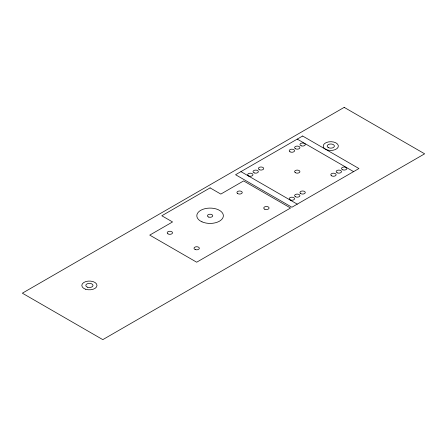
<?xml version="1.0" encoding="UTF-8"?>
<svg xmlns="http://www.w3.org/2000/svg" width="447" height="447" viewBox="0 0 447 447"><rect width="100%" height="100%" fill="white"/><g stroke="black" fill="none" stroke-linecap="round" stroke-linejoin="round"><path stroke-width="0.67" d="M297.255 139.112L353.577 171.626M240.933 171.626L297.255 204.145M344.19 107.369L22.35 293.182L102.81 339.631L424.65 153.818L344.19 107.369M210.09 187.885L161.814 215.756L172.542 221.952L149.745 235.111L196.68 262.21L290.55 208.017L243.615 180.918L220.818 194.082L210.09 187.885M302.619 136.011L235.569 174.727L291.891 207.24L358.941 168.53L302.619 136.011M201.994 221.835A13.276 7.666 0 0 0 223.249 216.767A13.276 7.666 0 0 0 205.028 208.671A13.276 7.666 0 0 0 201.994 221.835M195.35 249.605A2.654 1.531 0 0 0 199.334 248.275A2.654 1.531 0 0 0 195.35 246.945A2.654 1.531 0 0 0 195.35 249.605M264.786 209.23A2.654 1.531 0 0 0 269.044 208.224A2.654 1.531 0 0 0 265.406 206.598A2.654 1.531 0 0 0 264.786 209.23M167.983 233.876A2.654 1.531 0 0 0 172.425 233.189A2.654 1.531 0 0 0 169.173 231.311A2.654 1.531 0 0 0 167.983 233.876M237.715 193.612A2.654 1.531 0 0 0 242.157 192.925A2.654 1.531 0 0 0 238.905 191.048A2.654 1.531 0 0 0 237.715 193.612M325.595 149.276A7.588 4.381 0 0 0 338.167 147.069A7.588 4.381 0 0 0 328.573 141.889A7.588 4.381 0 0 0 325.595 149.276M85.606 289.231A7.588 4.381 0 0 0 96.988 285.437A7.588 4.381 0 0 0 85.606 281.644A7.588 4.381 0 0 0 85.606 289.231M87.601 287.237A3.604 2.079 0 0 0 93.004 285.437A3.604 2.079 0 0 0 87.601 283.638A3.604 2.079 0 0 0 87.601 287.237M328.232 147.549A3.604 2.079 0 0 0 334.261 146.616A3.604 2.079 0 0 0 329.847 144.068A3.604 2.079 0 0 0 328.232 147.549M295.378 172.71A2.654 1.531 0 0 0 299.82 172.022A2.654 1.531 0 0 0 296.568 170.145A2.654 1.531 0 0 0 295.378 172.71M295.378 196.714A2.654 1.531 0 0 0 299.82 196.026A2.654 1.531 0 0 0 296.568 194.149A2.654 1.531 0 0 0 295.378 196.714M290.438 200.01A2.654 1.531 0 0 0 294.539 198.809A2.654 1.531 0 0 0 290.695 197.356A2.654 1.531 0 0 0 290.438 200.01M300.742 193.612A2.654 1.531 0 0 0 305.184 192.925A2.654 1.531 0 0 0 301.932 191.048A2.654 1.531 0 0 0 300.742 193.612M337.161 172.821A2.654 1.531 0 0 0 341.447 171.866A2.654 1.531 0 0 0 337.871 170.195A2.654 1.531 0 0 0 337.161 172.821M342.86 169.86A2.654 1.531 0 0 0 346.844 168.53A2.654 1.531 0 0 0 342.86 167.2A2.654 1.531 0 0 0 342.86 169.86M331.585 175.811A2.654 1.531 0 0 0 336.027 175.123A2.654 1.531 0 0 0 332.775 173.246A2.654 1.531 0 0 0 331.585 175.811M254.242 172.916A2.654 1.531 0 0 0 258.338 171.704A2.654 1.531 0 0 0 254.477 170.262A2.654 1.531 0 0 0 254.242 172.916M295.523 148.79A2.654 1.531 0 0 0 299.864 147.912A2.654 1.531 0 0 0 296.378 146.18A2.654 1.531 0 0 0 295.523 148.79M259.718 169.86A2.654 1.531 0 0 0 263.702 168.53A2.654 1.531 0 0 0 259.718 167.2A2.654 1.531 0 0 0 259.718 169.86M248.767 175.967A2.654 1.531 0 0 0 252.963 174.878A2.654 1.531 0 0 0 249.23 173.324A2.654 1.531 0 0 0 248.767 175.967M290.014 151.807A2.654 1.531 0 0 0 294.456 151.12A2.654 1.531 0 0 0 291.204 149.242A2.654 1.531 0 0 0 290.014 151.807M301.289 145.856A2.654 1.531 0 0 0 305.273 144.532A2.654 1.531 0 0 0 301.289 143.202A2.654 1.531 0 0 0 301.289 145.856M208.76 217.086A2.654 1.531 0 0 0 212.744 215.756A2.654 1.531 0 0 0 208.76 214.431A2.654 1.531 0 0 0 208.76 217.086"/></g></svg>
